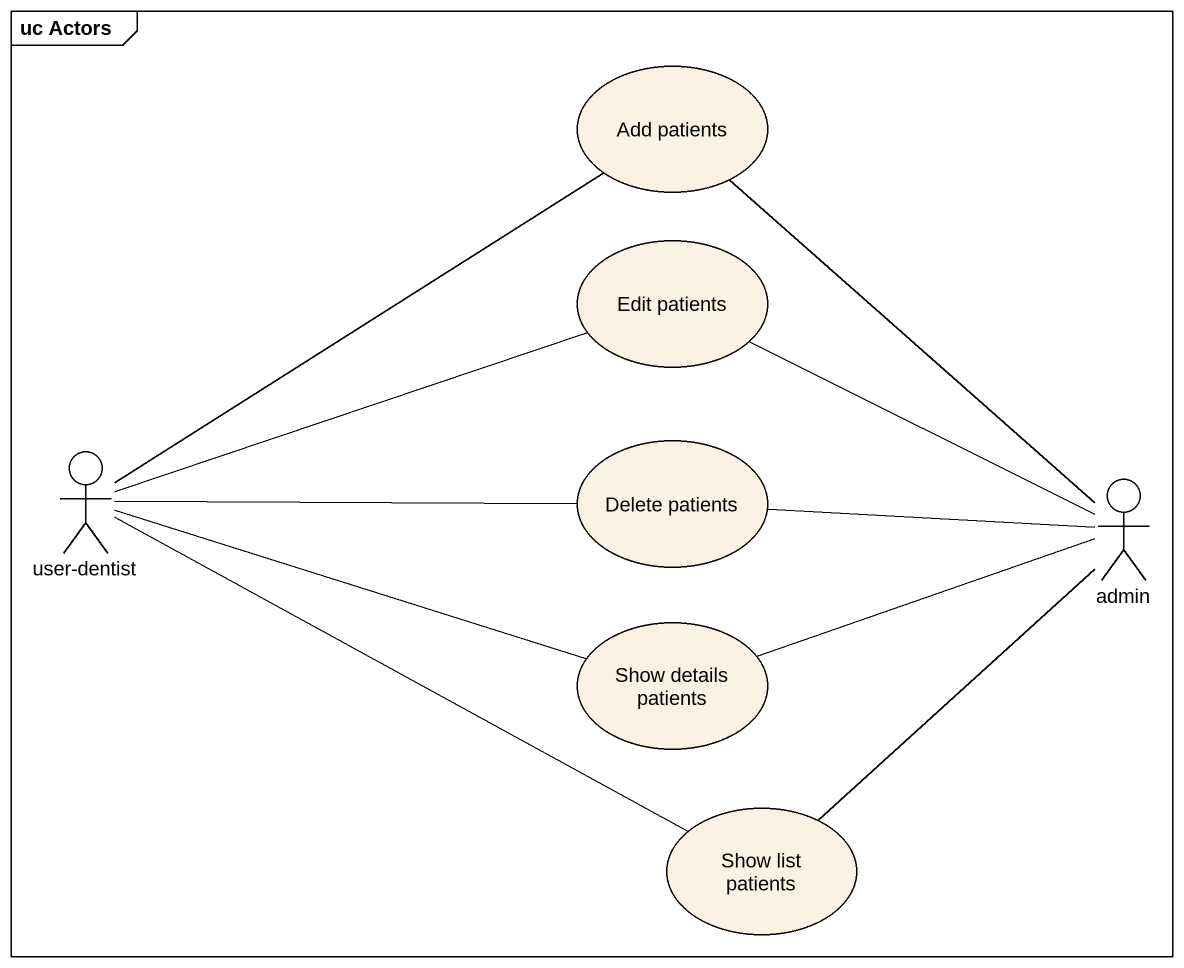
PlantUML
@startuml
mainframe uc Actors
usecase "Add patients" as Add_patients
usecase "Edit patients" as Edit_patients
actor "user-dentist" as user_dentist
usecase "Delete patients" as Delete_patients
actor admin
usecase "Show details patients" as Show_details_patients
usecase "Show list patients" as Show_list_patients
Add_patients -- admin
Edit_patients -right- admin
user_dentist -up- Add_patients
user_dentist -right- Edit_patients
user_dentist -right- Delete_patients
user_dentist -right- Show_details_patients
user_dentist -right- Show_list_patients
Delete_patients -right- admin
Show_details_patients -right- admin
Show_list_patients -up- admin
@enduml
